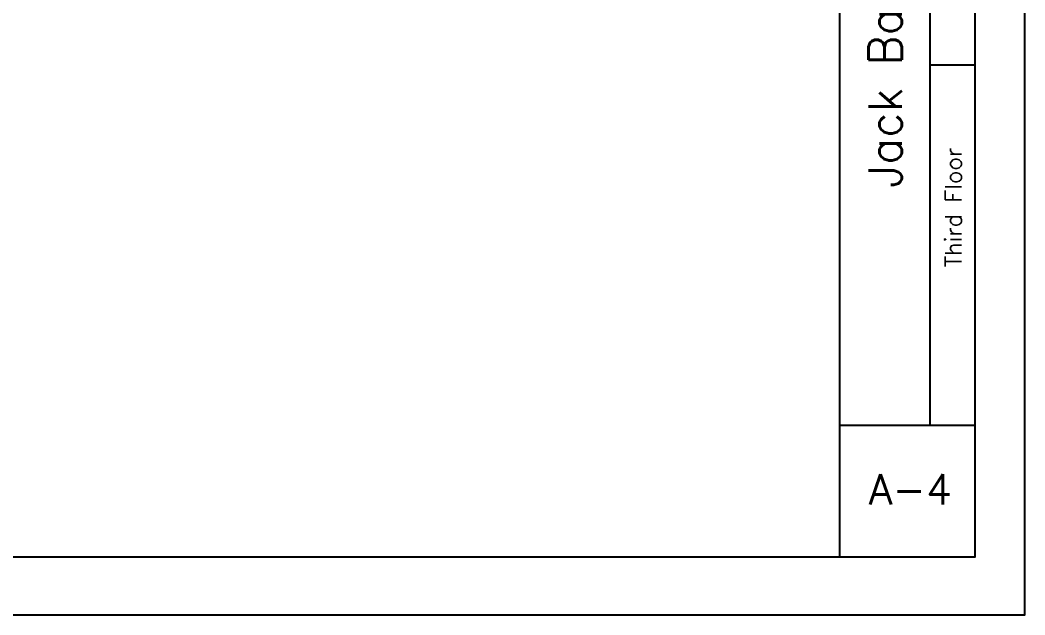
# Model space of a CAD drawing. Header units: inches. Extents: x -10292 to -5324, y 13584 to 17309.
# Drawn here: x -6890 to -5324, y 13584 to 14512 of the extents above; entities that cross this region are included whole.
import ezdxf
from ezdxf.enums import TextEntityAlignment as Align

# ---------------------------------------------------------------- set-up
doc = ezdxf.new("R2010")
doc.units = ezdxf.units.IN
doc.header["$MEASUREMENT"] = 0
doc.layers.add('A-ANNO-MTLB', color=7, linetype='Continuous')
doc.styles.get("Standard").update_dxf_attribs({"font": 'romans.shx', "height": 12})

# ---------------------------------------------------------------- blocks, each defined once
blk = doc.blocks.new('A-ANNO-MTLB')
at = {"layer": 'A-ANNO-MTLB'}
for p, q in [((5143.6, 99.5), (5143.6, 3995.9)), ((5298.1, 324.6), (5298.1, 3995.9)), ((5375.3, 942.8), (5298.1, 942.8)), ((5375.3, 324.6), (5143.6, 324.6))]:
    blk.add_line(p, q, dxfattribs=at)
for points in [[(5460.6, 4095.5), (0, 4095.5), (0, 0), (5460.6, 0)], [(170.6, 99.5), (5375.3, 99.5), (5375.3, 3995.9), (170.6, 3995.9)]]:
    blk.add_lwpolyline(points, close=True, dxfattribs=at)
for tag, height, p in [('SYSTEM', 56.9, (5218.6, 3186.2)), ('ADDRESS', 28.4, (5336.8, 3182.1)), ('SCALE', 28.4, (5250.6, 2258.1)), ('DATE', 28.4, (5337.2, 2251.5)), ('BLDG_ID', 28.4, (5342.9, 1750.3)), ('BLDG_NAME', 56.9, (5221.1, 1198.2)), ('FLOOR_ID', 28.4, (5342.9, 1187)), ('FLOOR_NAME', 28.4, (5338, 698.6))]:
    blk.add_attdef(tag, text='', height=height, rotation=90, dxfattribs=at).set_placement(p, align=Align.MIDDLE_CENTER)
blk.add_attdef('NUMBER', text='', height=51.8, dxfattribs=at).set_placement((5264.6, 215.3), align=Align.MIDDLE_CENTER)

msp = doc.modelspace()

# ---------------------------------------------------------------- block references
at = {"layer": 'A-ANNO-MTLB'}
ref = msp.add_blockref('A-ANNO-MTLB', (-10291.8, 13583.7), dxfattribs=dict(at, xscale=0.90972, yscale=0.90972, zscale=0.90972))
ref.add_attrib('NUMBER', 'A-4', dxfattribs={"height": 47.16}).set_placement((-5502.5, 13779.6), align=Align.MIDDLE_CENTER)
ref.add_attrib('BLDG_NAME', 'Jack Baskin Engineering', dxfattribs={"height": 51.746, "rotation": 90}).set_placement((-5542, 14673.8), align=Align.MIDDLE_CENTER)
ref.add_attrib('FLOOR_NAME', 'Third Floor', dxfattribs={"height": 25.873, "rotation": 90}).set_placement((-5435.7, 14219.2), align=Align.MIDDLE_CENTER)

doc.saveas('drawing.dxf')
